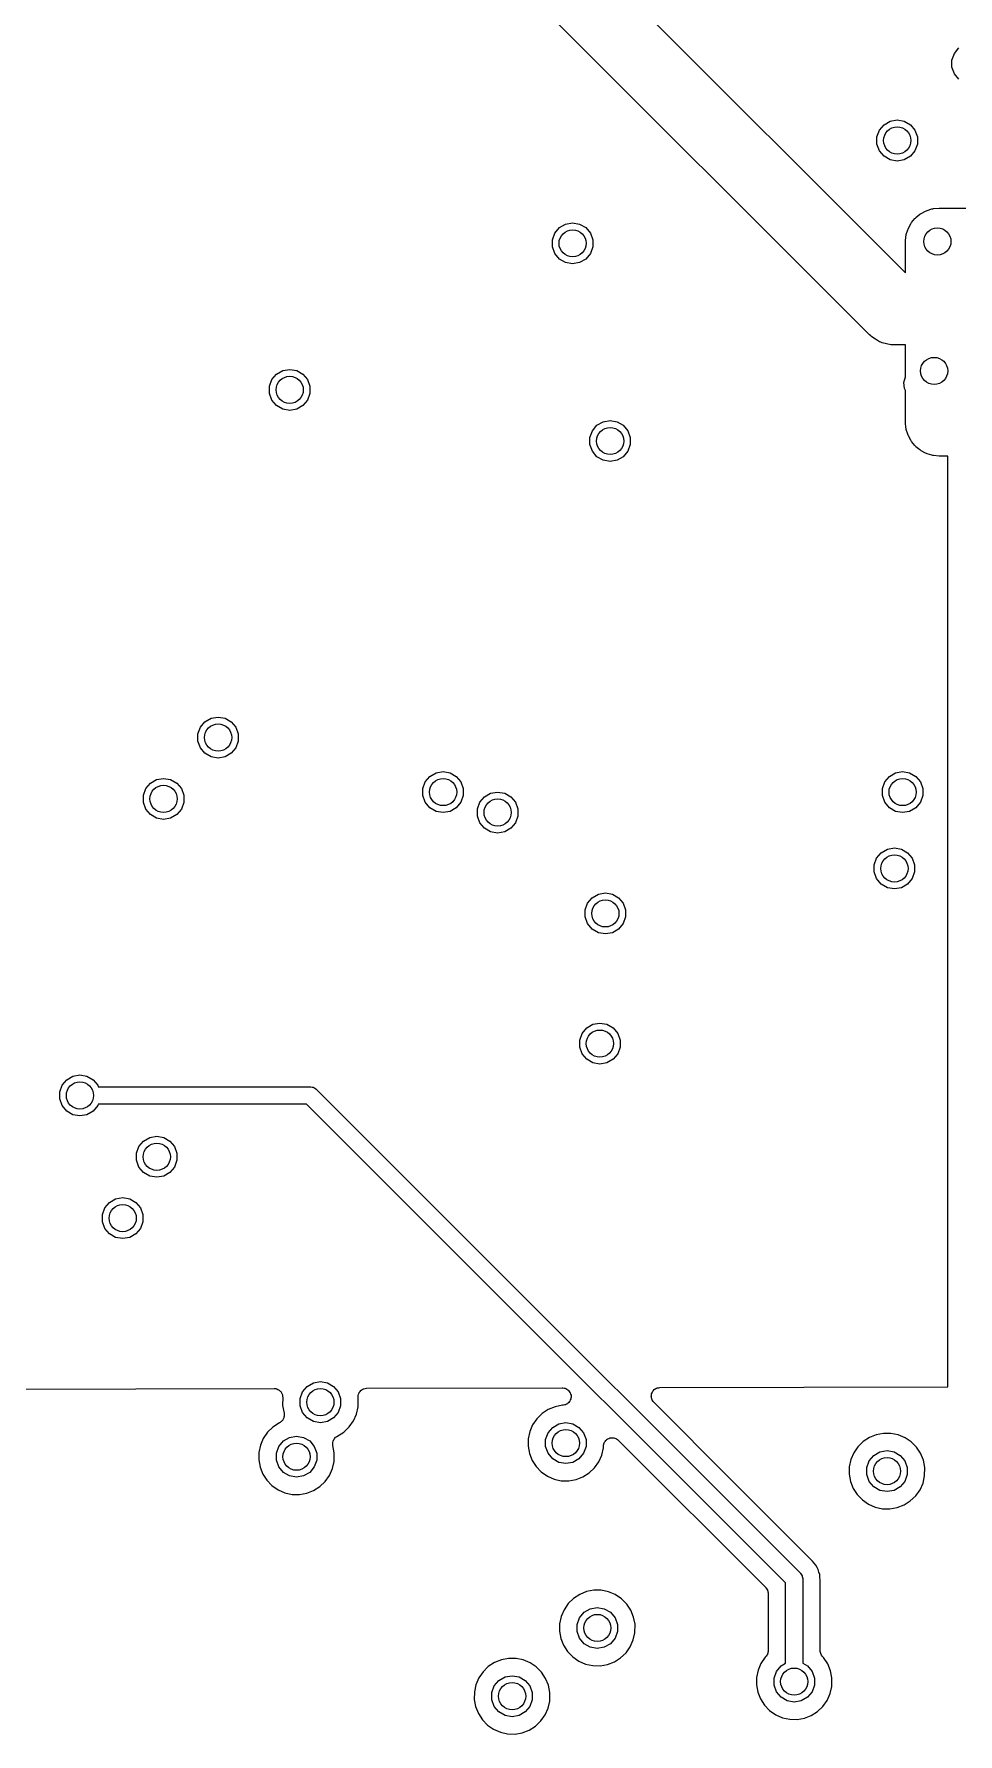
# Model space of a CAD drawing. Extents: x 10 to 287, y -200 to -10.
# Drawn here: x 128.2 to 141.75, y -101.42 to -76.48 of the extents above; entities that cross this region are included whole.
import ezdxf

# ---------------------------------------------------------------- set-up
doc = ezdxf.new("R2010")
doc.units = 0
doc.header["$MEASUREMENT"] = 0
doc.layers.add('BLACK', color=7, linetype='CONTINUOUS')

msp = doc.modelspace()

# ---------------------------------------------------------------- linework, layer by layer
at = {"layer": 'Black'}
for p, q in [((127.739, -66.7408), (140.98, -79.9817)), ((140.454, -80.8924), (127.17, -67.608)), ((141.664, -76.8615), (141.7, -76.7633)), ((141.7, -76.7633), (141.767, -76.6833)), ((141.664, -76.966), (141.664, -76.8615)), ((141.7, -77.0642), (141.664, -76.966)), ((141.767, -77.1442), (141.7, -77.0642)), ((140.667, -77.811), (140.758, -77.7588)), ((140.758, -77.7588), (140.861, -77.7406)), ((140.861, -77.7406), (140.964, -77.7588)), ((140.964, -77.7588), (141.054, -77.811)), ((140.564, -77.9893), (140.6, -77.8911)), ((140.564, -78.0937), (140.564, -77.9893)), ((140.6, -77.8911), (140.667, -77.811)), ((141.054, -77.811), (141.121, -77.8911)), ((141.121, -77.8911), (141.157, -77.9893)), ((141.157, -77.9893), (141.157, -78.0937)), ((140.6, -78.1919), (140.564, -78.0937)), ((140.667, -78.272), (140.6, -78.1919)), ((140.758, -78.3242), (140.667, -78.272)), ((141.054, -78.272), (140.964, -78.3242)), ((141.121, -78.1919), (141.054, -78.272)), ((141.157, -78.0937), (141.121, -78.1919)), ((140.861, -78.3424), (140.758, -78.3242)), ((140.964, -78.3242), (140.861, -78.3424)), ((141.301, -79.0666), (141.371, -79.0453)), ((141.371, -79.0453), (141.383, -79.0439)), ((141.383, -79.0439), (141.395, -79.0405)), ((141.395, -79.0405), (141.474, -79.0327)), ((141.474, -79.0327), (141.481, -79.0332)), ((141.481, -79.0332), (141.487, -79.0321)), ((141.487, -79.0321), (142.545, -79.0321)), ((135.907, -79.3195), (135.997, -79.2673)), ((135.997, -79.2673), (136.1, -79.2491)), ((136.1, -79.2491), (136.203, -79.2673)), ((136.203, -79.2673), (136.293, -79.3195)), ((141.024, -79.33), (141.059, -79.2655)), ((141.059, -79.2655), (141.066, -79.2557)), ((141.066, -79.2557), (141.072, -79.2448)), ((141.072, -79.2448), (141.119, -79.1883)), ((141.119, -79.1883), (141.128, -79.1802)), ((141.128, -79.1802), (141.136, -79.1707)), ((141.136, -79.1707), (141.193, -79.1244)), ((141.193, -79.1244), (141.204, -79.1182)), ((141.204, -79.1182), (141.214, -79.1105)), ((141.214, -79.1105), (141.278, -79.0761)), ((141.278, -79.0761), (141.29, -79.0722)), ((141.29, -79.0722), (141.301, -79.0666)), ((135.804, -79.4978), (135.839, -79.3996)), ((135.804, -79.6022), (135.804, -79.4978)), ((135.839, -79.3996), (135.907, -79.3195)), ((136.293, -79.3195), (136.361, -79.3996)), ((136.361, -79.3996), (136.396, -79.4978)), ((136.396, -79.4978), (136.396, -79.6022)), ((140.98, -79.5387), (140.981, -79.5325)), ((140.98, -79.9817), (140.98, -79.5387)), ((140.981, -79.5263), (140.989, -79.4473)), ((140.981, -79.5325), (140.981, -79.5263)), ((140.989, -79.4473), (140.992, -79.4353)), ((140.992, -79.4353), (140.993, -79.4229)), ((140.993, -79.4229), (141.015, -79.353)), ((141.015, -79.353), (141.02, -79.3418)), ((141.02, -79.3418), (141.024, -79.33)), ((135.839, -79.7004), (135.804, -79.6022)), ((135.907, -79.7805), (135.839, -79.7004)), ((135.997, -79.8327), (135.907, -79.7805)), ((136.293, -79.7805), (136.203, -79.8327)), ((136.361, -79.7004), (136.293, -79.7805)), ((136.396, -79.6022), (136.361, -79.7004)), ((136.1, -79.8509), (135.997, -79.8327)), ((136.203, -79.8327), (136.1, -79.8509)), ((140.472, -80.9053), (140.454, -80.8924)), ((140.487, -80.9224), (140.472, -80.9053)), ((140.544, -80.9556), (140.487, -80.9224)), ((140.599, -80.9936), (140.544, -80.9556)), ((140.62, -80.9994), (140.599, -80.9936)), ((140.639, -81.0106), (140.62, -80.9994)), ((140.705, -81.0221), (140.639, -81.0106)), ((140.769, -81.0393), (140.705, -81.0221)), ((140.791, -81.0374), (140.769, -81.0393)), ((140.813, -81.0412), (140.791, -81.0374)), ((140.98, -81.0412), (140.813, -81.0412)), ((140.98, -81.5089), (140.98, -81.0412)), ((131.689, -81.5496), (131.757, -81.4695)), ((131.757, -81.4695), (131.847, -81.4173)), ((131.847, -81.4173), (131.95, -81.3991)), ((131.95, -81.3991), (132.053, -81.4173)), ((132.053, -81.4173), (132.143, -81.4695)), ((132.143, -81.4695), (132.211, -81.5496)), ((140.958, -81.5906), (140.98, -81.5089)), ((131.654, -81.6478), (131.689, -81.5496)), ((131.654, -81.7522), (131.654, -81.6478)), ((131.689, -81.8504), (131.654, -81.7522)), ((132.211, -81.5496), (132.246, -81.6478)), ((132.246, -81.7522), (132.211, -81.8504)), ((132.246, -81.6478), (132.246, -81.7522)), ((140.966, -81.6785), (140.958, -81.5906)), ((140.98, -81.7089), (140.966, -81.6785)), ((140.98, -82.1653), (140.98, -81.7089)), ((131.757, -81.9305), (131.689, -81.8504)), ((131.847, -81.9827), (131.757, -81.9305)), ((131.95, -82.0009), (131.847, -81.9827)), ((132.053, -81.9827), (131.95, -82.0009)), ((132.143, -81.9305), (132.053, -81.9827)), ((132.211, -81.8504), (132.143, -81.9305)), ((136.389, -82.2996), (136.457, -82.2195)), ((136.457, -82.2195), (136.547, -82.1673)), ((136.547, -82.1673), (136.65, -82.1491)), ((136.65, -82.1491), (136.753, -82.1673)), ((136.753, -82.1673), (136.843, -82.2195)), ((136.843, -82.2195), (136.911, -82.2996)), ((140.981, -82.1715), (140.98, -82.1653)), ((140.981, -82.1778), (140.981, -82.1715)), ((140.989, -82.2567), (140.981, -82.1778)), ((140.992, -82.2687), (140.989, -82.2567)), ((140.993, -82.2811), (140.992, -82.2687)), ((141.015, -82.3511), (140.993, -82.2811)), ((136.354, -82.3978), (136.389, -82.2996)), ((136.354, -82.5022), (136.354, -82.3978)), ((136.389, -82.6004), (136.354, -82.5022)), ((136.911, -82.2996), (136.946, -82.3978)), ((136.946, -82.5022), (136.911, -82.6004)), ((136.946, -82.3978), (136.946, -82.5022)), ((141.02, -82.3622), (141.015, -82.3511)), ((141.024, -82.3741), (141.02, -82.3622)), ((141.059, -82.4385), (141.024, -82.3741)), ((141.066, -82.4483), (141.059, -82.4385)), ((141.072, -82.4592), (141.066, -82.4483)), ((141.119, -82.5157), (141.072, -82.4592)), ((141.128, -82.5238), (141.119, -82.5157)), ((141.136, -82.5333), (141.128, -82.5238)), ((141.193, -82.5797), (141.136, -82.5333)), ((136.457, -82.6805), (136.389, -82.6004)), ((136.547, -82.7327), (136.457, -82.6805)), ((136.65, -82.7509), (136.547, -82.7327)), ((136.753, -82.7327), (136.65, -82.7509)), ((136.843, -82.6805), (136.753, -82.7327)), ((136.911, -82.6004), (136.843, -82.6805)), ((141.204, -82.5858), (141.193, -82.5797)), ((141.214, -82.5935), (141.204, -82.5858)), ((141.278, -82.6279), (141.214, -82.5935)), ((141.29, -82.6318), (141.278, -82.6279)), ((141.301, -82.6375), (141.29, -82.6318)), ((141.371, -82.6587), (141.301, -82.6375)), ((141.383, -82.6602), (141.371, -82.6587)), ((141.395, -82.6635), (141.383, -82.6602)), ((141.474, -82.6713), (141.395, -82.6635)), ((141.481, -82.6708), (141.474, -82.6713)), ((141.487, -82.6719), (141.481, -82.6708)), ((141.605, -82.6719), (141.487, -82.6719)), ((141.605, -96.3242), (141.605, -82.6719)), ((130.707, -86.5695), (130.797, -86.5173)), ((130.797, -86.5173), (130.9, -86.4991)), ((130.9, -86.4991), (131.003, -86.5173)), ((131.003, -86.5173), (131.093, -86.5695)), ((130.604, -86.7478), (130.639, -86.6496)), ((130.604, -86.8522), (130.604, -86.7478)), ((130.639, -86.6496), (130.707, -86.5695)), ((131.093, -86.5695), (131.161, -86.6496)), ((131.161, -86.6496), (131.196, -86.7478)), ((131.196, -86.7478), (131.196, -86.8522)), ((130.639, -86.9504), (130.604, -86.8522)), ((130.707, -87.0305), (130.639, -86.9504)), ((130.797, -87.0827), (130.707, -87.0305)), ((131.093, -87.0305), (131.003, -87.0827)), ((131.161, -86.9504), (131.093, -87.0305)), ((131.196, -86.8522), (131.161, -86.9504)), ((130.9, -87.1009), (130.797, -87.0827)), ((131.003, -87.0827), (130.9, -87.1009)), ((129.839, -87.5496), (129.907, -87.4695)), ((129.907, -87.4695), (129.997, -87.4173)), ((129.997, -87.4173), (130.1, -87.3991)), ((130.1, -87.3991), (130.203, -87.4173)), ((130.203, -87.4173), (130.293, -87.4695)), ((130.293, -87.4695), (130.361, -87.5496)), ((133.904, -87.5478), (133.939, -87.4496)), ((133.939, -87.4496), (134.007, -87.3695)), ((134.007, -87.3695), (134.097, -87.3173)), ((134.097, -87.3173), (134.2, -87.2991)), ((134.2, -87.2991), (134.303, -87.3173)), ((134.303, -87.3173), (134.393, -87.3695)), ((134.393, -87.3695), (134.461, -87.4496)), ((134.461, -87.4496), (134.496, -87.5478)), ((140.644, -87.5478), (140.679, -87.4496)), ((140.679, -87.4496), (140.747, -87.3695)), ((140.747, -87.3695), (140.837, -87.3173)), ((140.837, -87.3173), (140.94, -87.2991)), ((140.94, -87.2991), (141.043, -87.3173)), ((141.043, -87.3173), (141.133, -87.3695)), ((141.133, -87.3695), (141.201, -87.4496)), ((141.201, -87.4496), (141.236, -87.5478)), ((129.804, -87.6478), (129.839, -87.5496)), ((129.804, -87.7522), (129.804, -87.6478)), ((129.839, -87.8504), (129.804, -87.7522)), ((130.361, -87.5496), (130.396, -87.6478)), ((130.396, -87.7522), (130.361, -87.8504)), ((130.396, -87.6478), (130.396, -87.7522)), ((133.904, -87.6522), (133.904, -87.5478)), ((133.939, -87.7504), (133.904, -87.6522)), ((134.007, -87.8305), (133.939, -87.7504)), ((134.461, -87.7504), (134.393, -87.8305)), ((134.496, -87.6522), (134.461, -87.7504)), ((134.496, -87.5478), (134.496, -87.6522)), ((134.704, -87.8478), (134.739, -87.7496)), ((134.739, -87.7496), (134.807, -87.6695)), ((134.807, -87.6695), (134.897, -87.6173)), ((134.897, -87.6173), (135, -87.5991)), ((135, -87.5991), (135.103, -87.6173)), ((135.103, -87.6173), (135.193, -87.6695)), ((135.193, -87.6695), (135.261, -87.7496)), ((135.261, -87.7496), (135.296, -87.8478)), ((140.644, -87.6522), (140.644, -87.5478)), ((140.679, -87.7504), (140.644, -87.6522)), ((140.747, -87.8305), (140.679, -87.7504)), ((141.201, -87.7504), (141.133, -87.8305)), ((141.236, -87.6522), (141.201, -87.7504)), ((141.236, -87.5478), (141.236, -87.6522)), ((129.907, -87.9305), (129.839, -87.8504)), ((129.997, -87.9827), (129.907, -87.9305)), ((130.1, -88.0009), (129.997, -87.9827)), ((130.203, -87.9827), (130.1, -88.0009)), ((130.293, -87.9305), (130.203, -87.9827)), ((130.361, -87.8504), (130.293, -87.9305)), ((134.097, -87.8827), (134.007, -87.8305)), ((134.2, -87.9009), (134.097, -87.8827)), ((134.303, -87.8827), (134.2, -87.9009)), ((134.393, -87.8305), (134.303, -87.8827)), ((134.704, -87.9522), (134.704, -87.8478)), ((134.739, -88.0504), (134.704, -87.9522)), ((135.296, -87.9522), (135.261, -88.0504)), ((135.296, -87.8478), (135.296, -87.9522)), ((140.837, -87.8827), (140.747, -87.8305)), ((140.94, -87.9009), (140.837, -87.8827)), ((141.043, -87.8827), (140.94, -87.9009)), ((141.133, -87.8305), (141.043, -87.8827)), ((134.807, -88.1305), (134.739, -88.0504)), ((134.897, -88.1827), (134.807, -88.1305)), ((135, -88.2009), (134.897, -88.1827)), ((135.103, -88.1827), (135, -88.2009)), ((135.193, -88.1305), (135.103, -88.1827)), ((135.261, -88.0504), (135.193, -88.1305)), ((140.559, -88.5696), (140.627, -88.4895)), ((140.627, -88.4895), (140.717, -88.4373)), ((140.717, -88.4373), (140.82, -88.4191)), ((140.82, -88.4191), (140.923, -88.4373)), ((140.923, -88.4373), (141.013, -88.4895)), ((141.013, -88.4895), (141.081, -88.5696)), ((140.524, -88.6678), (140.559, -88.5696)), ((140.524, -88.7722), (140.524, -88.6678)), ((140.559, -88.8704), (140.524, -88.7722)), ((141.081, -88.5696), (141.116, -88.6678)), ((141.116, -88.7722), (141.081, -88.8704)), ((141.116, -88.6678), (141.116, -88.7722)), ((140.627, -88.9505), (140.559, -88.8704)), ((140.717, -89.0027), (140.627, -88.9505)), ((140.82, -89.0209), (140.717, -89.0027)), ((140.923, -89.0027), (140.82, -89.0209)), ((141.013, -88.9505), (140.923, -89.0027)), ((141.081, -88.8704), (141.013, -88.9505)), ((136.284, -89.3278), (136.319, -89.2296)), ((136.319, -89.2296), (136.387, -89.1495)), ((136.387, -89.1495), (136.477, -89.0973)), ((136.477, -89.0973), (136.58, -89.0791)), ((136.58, -89.0791), (136.683, -89.0973)), ((136.683, -89.0973), (136.773, -89.1495)), ((136.773, -89.1495), (136.841, -89.2296)), ((136.841, -89.2296), (136.876, -89.3278)), ((136.284, -89.4322), (136.284, -89.3278)), ((136.319, -89.5304), (136.284, -89.4322)), ((136.876, -89.4322), (136.841, -89.5304)), ((136.876, -89.3278), (136.876, -89.4322)), ((136.387, -89.6105), (136.319, -89.5304)), ((136.477, -89.6627), (136.387, -89.6105)), ((136.58, -89.6809), (136.477, -89.6627)), ((136.683, -89.6627), (136.58, -89.6809)), ((136.773, -89.6105), (136.683, -89.6627)), ((136.841, -89.5304), (136.773, -89.6105)), ((136.307, -91.0595), (136.397, -91.0073)), ((136.397, -91.0073), (136.5, -90.9891)), ((136.5, -90.9891), (136.603, -91.0073)), ((136.603, -91.0073), (136.693, -91.0595)), ((136.204, -91.2378), (136.239, -91.1396)), ((136.204, -91.3422), (136.204, -91.2378)), ((136.239, -91.1396), (136.307, -91.0595)), ((136.693, -91.0595), (136.761, -91.1396)), ((136.761, -91.1396), (136.796, -91.2378)), ((136.796, -91.2378), (136.796, -91.3422)), ((136.239, -91.4404), (136.204, -91.3422)), ((136.307, -91.5205), (136.239, -91.4404)), ((136.397, -91.5727), (136.307, -91.5205)), ((136.693, -91.5205), (136.603, -91.5727)), ((136.761, -91.4404), (136.693, -91.5205)), ((136.796, -91.3422), (136.761, -91.4404)), ((128.68, -91.8195), (128.77, -91.7673)), ((128.77, -91.7673), (128.873, -91.7491)), ((128.873, -91.7491), (128.976, -91.7673)), ((128.976, -91.7673), (129.067, -91.8195)), ((136.5, -91.5909), (136.397, -91.5727)), ((136.603, -91.5727), (136.5, -91.5909)), ((128.577, -91.9978), (128.613, -91.8996)), ((128.577, -92.1022), (128.577, -91.9978)), ((128.613, -91.8996), (128.68, -91.8195)), ((129.067, -91.8195), (129.134, -91.8996)), ((129.134, -91.8996), (129.142, -91.923)), ((129.142, -91.923), (132.25, -91.923)), ((132.25, -91.923), (132.256, -91.924)), ((132.256, -91.924), (132.261, -91.9235)), ((132.261, -91.9235), (132.277, -91.9278)), ((132.277, -91.9278), (132.293, -91.9307)), ((132.293, -91.9307), (132.298, -91.9335)), ((132.298, -91.9335), (132.304, -91.9349)), ((132.304, -91.9349), (132.317, -91.9444)), ((132.317, -91.9444), (132.332, -91.9527)), ((132.332, -91.9527), (132.335, -91.957)), ((132.335, -91.957), (132.34, -91.9602)), ((132.34, -91.9602), (134.04, -93.6602)), ((128.613, -92.2004), (128.577, -92.1022)), ((128.68, -92.2805), (128.613, -92.2004)), ((129.134, -92.2004), (129.067, -92.2805)), ((129.142, -92.177), (129.134, -92.2004)), ((132.197, -92.177), (129.142, -92.177)), ((133.86, -93.8398), (132.197, -92.177)), ((128.77, -92.3327), (128.68, -92.2805)), ((128.873, -92.3509), (128.77, -92.3327)), ((128.976, -92.3327), (128.873, -92.3509)), ((129.067, -92.2805), (128.976, -92.3327)), ((129.739, -92.7996), (129.807, -92.7195)), ((129.807, -92.7195), (129.897, -92.6673)), ((129.897, -92.6673), (130, -92.6491)), ((130, -92.6491), (130.103, -92.6673)), ((130.103, -92.6673), (130.193, -92.7195)), ((130.193, -92.7195), (130.261, -92.7996)), ((129.704, -92.8978), (129.739, -92.7996)), ((129.704, -93.0022), (129.704, -92.8978)), ((129.739, -93.1004), (129.704, -93.0022)), ((130.261, -92.7996), (130.296, -92.8978)), ((130.296, -93.0022), (130.261, -93.1004)), ((130.296, -92.8978), (130.296, -93.0022)), ((129.807, -93.1805), (129.739, -93.1004)), ((129.897, -93.2327), (129.807, -93.1805)), ((130, -93.2509), (129.897, -93.2327)), ((130.103, -93.2327), (130, -93.2509)), ((130.193, -93.1805), (130.103, -93.2327)), ((130.261, -93.1004), (130.193, -93.1805)), ((129.204, -93.7978), (129.239, -93.6996)), ((129.239, -93.6996), (129.307, -93.6195)), ((129.307, -93.6195), (129.397, -93.5673)), ((129.397, -93.5673), (129.5, -93.5491)), ((129.5, -93.5491), (129.603, -93.5673)), ((129.603, -93.5673), (129.693, -93.6195)), ((129.693, -93.6195), (129.761, -93.6996)), ((129.761, -93.6996), (129.796, -93.7978)), ((134.04, -93.6602), (139.44, -99.0602)), ((129.204, -93.9022), (129.204, -93.7978)), ((129.239, -94.0004), (129.204, -93.9022)), ((129.307, -94.0805), (129.239, -94.0004)), ((129.761, -94.0004), (129.693, -94.0805)), ((129.796, -93.9022), (129.761, -94.0004)), ((129.796, -93.7978), (129.796, -93.9022)), ((139.223, -99.2026), (133.86, -93.8398)), ((129.397, -94.1327), (129.307, -94.0805)), ((129.5, -94.1509), (129.397, -94.1327)), ((129.603, -94.1327), (129.5, -94.1509)), ((129.693, -94.0805), (129.603, -94.1327)), ((132.297, -96.2673), (132.4, -96.2491)), ((132.4, -96.2491), (132.503, -96.2673)), ((126.779, -96.3611), (131.72, -96.3488)), ((131.72, -96.3488), (131.732, -96.3509)), ((131.732, -96.3509), (131.744, -96.3511)), ((131.744, -96.3511), (131.753, -96.3546)), ((131.753, -96.3546), (131.763, -96.3564)), ((131.763, -96.3564), (131.774, -96.3624)), ((131.774, -96.3624), (131.785, -96.3667)), ((131.785, -96.3667), (131.793, -96.3733)), ((131.793, -96.3733), (131.802, -96.3783)), ((131.802, -96.3783), (131.809, -96.3876)), ((131.809, -96.3876), (131.819, -96.3955)), ((131.819, -96.3955), (131.824, -96.4043)), ((131.824, -96.4043), (131.83, -96.412)), ((131.83, -96.412), (131.834, -96.4234)), ((131.834, -96.4234), (131.84, -96.434)), ((131.84, -96.434), (131.842, -96.444)), ((131.842, -96.444), (131.845, -96.4534)), ((131.845, -96.4534), (131.845, -96.4656)), ((131.845, -96.4656), (131.847, -96.4776)), ((131.847, -96.4776), (131.846, -96.5966)), ((132.104, -96.4978), (132.139, -96.3996)), ((132.104, -96.6022), (132.104, -96.4978)), ((132.139, -96.3996), (132.207, -96.3195)), ((132.207, -96.3195), (132.297, -96.2673)), ((132.503, -96.2673), (132.593, -96.3195)), ((132.593, -96.3195), (132.661, -96.3996)), ((132.661, -96.3996), (132.696, -96.4978)), ((132.696, -96.4978), (132.696, -96.6022)), ((132.952, -96.6206), (132.954, -96.494)), ((132.953, -96.4507), (132.961, -96.431)), ((132.953, -96.4519), (132.953, -96.4507)), ((132.953, -96.453), (132.953, -96.4519)), ((132.954, -96.4739), (132.953, -96.453)), ((132.954, -96.494), (132.954, -96.4739)), ((132.961, -96.431), (132.967, -96.4112)), ((132.967, -96.4112), (132.968, -96.4103)), ((132.968, -96.4092), (132.982, -96.3931)), ((132.968, -96.4103), (132.968, -96.4092)), ((132.982, -96.3931), (132.995, -96.3769)), ((132.995, -96.3769), (132.996, -96.3762)), ((132.996, -96.3762), (132.997, -96.3753)), ((132.997, -96.3753), (133.015, -96.3648)), ((133.015, -96.3648), (133.033, -96.354)), ((133.033, -96.354), (133.034, -96.3538)), ((133.034, -96.3538), (133.035, -96.3532)), ((133.035, -96.3532), (133.055, -96.3495)), ((133.055, -96.3495), (133.076, -96.3454)), ((133.076, -96.3454), (133.077, -96.3456)), ((133.077, -96.3456), (133.078, -96.3454)), ((133.078, -96.3454), (135.947, -96.3383)), ((135.947, -96.3383), (135.952, -96.3393)), ((135.952, -96.3393), (135.958, -96.3388)), ((135.958, -96.3388), (135.974, -96.343)), ((135.974, -96.343), (135.99, -96.3458)), ((135.99, -96.3458), (135.995, -96.3487)), ((135.995, -96.3487), (136.001, -96.3502)), ((136.001, -96.3502), (136.014, -96.3596)), ((136.014, -96.3596), (136.028, -96.3678)), ((136.028, -96.3678), (136.031, -96.3712)), ((136.031, -96.3712), (136.033, -96.3722)), ((136.033, -96.3722), (136.034, -96.3736)), ((136.034, -96.3736), (136.037, -96.3755)), ((136.037, -96.3755), (136.04, -96.3791)), ((136.04, -96.3791), (136.05, -96.393)), ((136.05, -96.393), (136.061, -96.4062)), ((136.061, -96.4062), (136.063, -96.411)), ((136.063, -96.411), (136.066, -96.4152)), ((136.066, -96.4152), (136.07, -96.4317)), ((136.073, -96.5018), (136.066, -96.5172)), ((136.07, -96.4317), (136.076, -96.4477)), ((136.074, -96.4966), (136.073, -96.5018)), ((136.075, -96.4918), (136.074, -96.4966)), ((136.076, -96.4748), (136.075, -96.4918)), ((136.076, -96.4477), (136.076, -96.4529)), ((136.076, -96.4529), (136.077, -96.4578)), ((136.077, -96.4578), (136.076, -96.4748)), ((137.254, -96.4728), (137.255, -96.4564)), ((137.255, -96.4783), (137.254, -96.4728)), ((137.255, -96.44), (137.257, -96.4346)), ((137.255, -96.4564), (137.255, -96.44)), ((137.255, -96.4841), (137.255, -96.4783)), ((137.261, -96.4995), (137.255, -96.4841)), ((137.257, -96.4288), (137.264, -96.4139)), ((137.257, -96.4346), (137.257, -96.4288)), ((137.265, -96.5154), (137.261, -96.4995)), ((137.264, -96.4139), (137.27, -96.3985)), ((137.27, -96.3985), (137.274, -96.3941)), ((137.274, -96.3941), (137.276, -96.3889)), ((137.276, -96.3889), (137.288, -96.3772)), ((137.288, -96.3772), (137.298, -96.3646)), ((137.298, -96.3646), (137.303, -96.3617)), ((137.303, -96.3617), (137.307, -96.3577)), ((137.307, -96.3577), (137.322, -96.3507)), ((137.322, -96.3507), (137.336, -96.3425)), ((137.336, -96.3425), (137.342, -96.3415)), ((137.342, -96.3415), (137.347, -96.339)), ((137.347, -96.339), (137.364, -96.3376)), ((137.364, -96.3376), (137.38, -96.3347)), ((137.38, -96.3347), (141.605, -96.3242)), ((131.846, -96.5966), (131.867, -96.7124)), ((131.869, -96.7575), (131.865, -96.7685)), ((131.867, -96.7124), (131.867, -96.7134)), ((131.867, -96.7134), (131.867, -96.7149)), ((131.867, -96.7149), (131.867, -96.7156)), ((131.867, -96.7156), (131.867, -96.7193)), ((131.867, -96.7193), (131.868, -96.725)), ((131.868, -96.725), (131.87, -96.7363)), ((131.87, -96.7363), (131.868, -96.7468)), ((131.868, -96.7468), (131.869, -96.7575)), ((132.139, -96.7004), (132.104, -96.6022)), ((132.207, -96.7805), (132.139, -96.7004)), ((132.661, -96.7004), (132.593, -96.7805)), ((132.696, -96.6022), (132.661, -96.7004)), ((132.884, -96.8248), (132.928, -96.7256)), ((132.928, -96.7256), (132.952, -96.6206)), ((135.651, -96.7164), (135.574, -96.7923)), ((135.742, -96.6569), (135.651, -96.7164)), ((135.843, -96.6162), (135.742, -96.6569)), ((135.95, -96.5959), (135.843, -96.6162)), ((135.966, -96.593), (135.95, -96.5959)), ((135.95, -96.5959), (135.95, -96.5959)), ((135.983, -96.5916), (135.966, -96.593)), ((135.988, -96.5894), (135.983, -96.5916)), ((135.993, -96.5885), (135.988, -96.5894)), ((136.008, -96.5801), (135.993, -96.5885)), ((136.023, -96.5729), (136.008, -96.5801)), ((136.027, -96.5693), (136.023, -96.5729)), ((136.031, -96.5667), (136.027, -96.5693)), ((136.042, -96.5538), (136.031, -96.5667)), ((136.054, -96.5417), (136.042, -96.5538)), ((136.057, -96.5371), (136.054, -96.5417)), ((136.06, -96.5332), (136.057, -96.5371)), ((136.066, -96.5172), (136.06, -96.5332)), ((137.268, -96.5201), (137.265, -96.5154)), ((137.27, -96.5255), (137.268, -96.5201)), ((137.281, -96.538), (137.27, -96.5255)), ((137.29, -96.5515), (137.281, -96.538)), ((138.447, -97.7084), (137.29, -96.5515)), ((131.624, -96.9923), (131.562, -97.082)), ((131.701, -96.9164), (131.624, -96.9923)), ((131.8, -96.8517), (131.701, -96.9164)), ((131.81, -96.848), (131.8, -96.8517)), ((131.818, -96.8403), (131.81, -96.848)), ((131.828, -96.8342), (131.818, -96.8403)), ((131.835, -96.8258), (131.828, -96.8342)), ((131.843, -96.8187), (131.835, -96.8258)), ((131.848, -96.8086), (131.843, -96.8187)), ((131.855, -96.7994), (131.848, -96.8086)), ((131.858, -96.7893), (131.855, -96.7994)), ((131.863, -96.7799), (131.858, -96.7893)), ((131.865, -96.7685), (131.863, -96.7799)), ((132.297, -96.8327), (132.207, -96.7805)), ((132.4, -96.8509), (132.297, -96.8327)), ((132.503, -96.8327), (132.4, -96.8509)), ((132.593, -96.7805), (132.503, -96.8327)), ((132.64, -97.0533), (132.743, -96.9885)), ((132.743, -96.9885), (132.821, -96.9136)), ((132.821, -96.9136), (132.884, -96.8248)), ((135.47, -96.9818), (135.447, -97.088)), ((135.512, -96.882), (135.47, -96.9818)), ((135.574, -96.7923), (135.512, -96.882)), ((135.704, -97.0978), (135.739, -96.9996)), ((135.739, -96.9996), (135.807, -96.9195)), ((135.807, -96.9195), (135.897, -96.8673)), ((135.897, -96.8673), (136, -96.8491)), ((136, -96.8491), (136.103, -96.8673)), ((136.103, -96.8673), (136.193, -96.9195)), ((136.193, -96.9195), (136.261, -96.9996)), ((136.261, -96.9996), (136.296, -97.0978)), ((140.66, -97.0073), (140.554, -97.0276)), ((140.769, -97.008), (140.66, -97.0073)), ((140.875, -97.0299), (140.769, -97.008)), ((131.52, -97.1818), (131.497, -97.288)), ((131.562, -97.082), (131.52, -97.1818)), ((131.754, -97.2978), (131.789, -97.1996)), ((131.789, -97.1996), (131.857, -97.1195)), ((131.857, -97.1195), (131.947, -97.0673)), ((131.947, -97.0673), (132.05, -97.0491)), ((132.05, -97.0491), (132.153, -97.0673)), ((132.153, -97.0673), (132.243, -97.1195)), ((132.243, -97.1195), (132.311, -97.1996)), ((132.311, -97.1996), (132.346, -97.2978)), ((132.581, -97.1418), (132.587, -97.1242)), ((132.582, -97.1654), (132.581, -97.1418)), ((132.582, -97.1659), (132.582, -97.1654)), ((132.582, -97.1662), (132.582, -97.1659)), ((132.582, -97.1859), (132.582, -97.1662)), ((132.604, -97.2948), (132.582, -97.1859)), ((132.587, -97.1221), (132.589, -97.1198)), ((132.587, -97.1242), (132.587, -97.1221)), ((132.589, -97.1198), (132.595, -97.1001)), ((132.595, -97.1001), (132.606, -97.0873)), ((132.606, -97.0873), (132.608, -97.0831)), ((132.608, -97.0831), (132.612, -97.079)), ((132.612, -97.079), (132.623, -97.0657)), ((132.623, -97.0657), (132.634, -97.0587)), ((132.634, -97.0587), (132.64, -97.0533)), ((135.447, -97.088), (135.446, -97.1966)), ((135.446, -97.1966), (135.465, -97.3034)), ((135.704, -97.2022), (135.704, -97.0978)), ((135.739, -97.3004), (135.704, -97.2022)), ((136.296, -97.2022), (136.261, -97.3004)), ((136.296, -97.0978), (136.296, -97.2022)), ((136.528, -97.3256), (136.552, -97.2206)), ((136.552, -97.1958), (136.555, -97.1804)), ((136.552, -97.2206), (136.552, -97.1958)), ((136.555, -97.1804), (136.556, -97.1647)), ((136.556, -97.1647), (136.559, -97.1588)), ((136.559, -97.1588), (136.56, -97.1525)), ((136.56, -97.1525), (136.568, -97.139)), ((136.568, -97.139), (136.575, -97.1247)), ((136.575, -97.1247), (136.58, -97.1201)), ((136.58, -97.1201), (136.583, -97.1146)), ((136.583, -97.1146), (136.595, -97.1047)), ((136.595, -97.1047), (136.606, -97.0935)), ((136.606, -97.0935), (136.612, -97.0908)), ((136.612, -97.0908), (136.617, -97.0867)), ((136.617, -97.0867), (136.632, -97.0815)), ((136.632, -97.0815), (136.646, -97.0749)), ((136.646, -97.0749), (136.653, -97.0743)), ((136.653, -97.0743), (136.659, -97.0722)), ((136.659, -97.0722), (136.675, -97.0724)), ((136.675, -97.0724), (136.69, -97.0711)), ((136.69, -97.0711), (136.696, -97.0727)), ((136.696, -97.0727), (136.703, -97.0728)), ((136.703, -97.0728), (136.718, -97.0784)), ((136.718, -97.0784), (136.733, -97.0825)), ((136.733, -97.0825), (136.738, -97.0862)), ((136.738, -97.0862), (136.744, -97.0885)), ((136.744, -97.0885), (136.756, -97.0988)), ((136.756, -97.0988), (136.769, -97.1078)), ((136.769, -97.1078), (138.932, -99.2706)), ((140.285, -97.2037), (140.223, -97.2934)), ((140.362, -97.1278), (140.285, -97.2037)), ((140.453, -97.0683), (140.362, -97.1278)), ((140.554, -97.0276), (140.453, -97.0683)), ((140.608, -97.2787), (140.711, -97.2605)), ((140.711, -97.2605), (140.814, -97.2787)), ((140.976, -97.072), (140.875, -97.0299)), ((141.066, -97.1327), (140.976, -97.072)), ((141.142, -97.2097), (141.066, -97.1327)), ((141.202, -97.3002), (141.142, -97.2097)), ((131.497, -97.288), (131.496, -97.3966)), ((131.496, -97.3966), (131.515, -97.5034)), ((131.515, -97.5034), (131.555, -97.6043)), ((131.754, -97.4022), (131.754, -97.2978)), ((131.789, -97.5004), (131.754, -97.4022)), ((131.857, -97.5805), (131.789, -97.5004)), ((132.311, -97.5004), (132.243, -97.5805)), ((132.346, -97.4022), (132.311, -97.5004)), ((132.346, -97.2978), (132.346, -97.4022)), ((132.578, -97.5256), (132.602, -97.4206)), ((132.602, -97.4206), (132.604, -97.2948)), ((135.465, -97.3034), (135.505, -97.4043)), ((135.505, -97.4043), (135.564, -97.4956)), ((135.564, -97.4956), (135.639, -97.5737)), ((135.807, -97.3805), (135.739, -97.3004)), ((135.897, -97.4327), (135.807, -97.3805)), ((136, -97.4509), (135.897, -97.4327)), ((136.103, -97.4327), (136, -97.4509)), ((136.193, -97.3805), (136.103, -97.4327)), ((136.261, -97.3004), (136.193, -97.3805)), ((136.421, -97.5136), (136.484, -97.4248)), ((136.484, -97.4248), (136.528, -97.3256)), ((140.158, -97.4994), (140.156, -97.608)), ((140.181, -97.3932), (140.158, -97.4994)), ((140.223, -97.2934), (140.181, -97.3932)), ((140.415, -97.5092), (140.45, -97.411)), ((140.415, -97.6136), (140.415, -97.5092)), ((140.45, -97.411), (140.518, -97.3309)), ((140.518, -97.3309), (140.608, -97.2787)), ((140.814, -97.2787), (140.904, -97.3309)), ((140.904, -97.3309), (140.971, -97.411)), ((140.971, -97.411), (141.007, -97.5092)), ((141.007, -97.5092), (141.007, -97.6136)), ((141.244, -97.4006), (141.202, -97.3002)), ((141.264, -97.5062), (141.244, -97.4006)), ((141.263, -97.632), (141.264, -97.5062)), ((131.555, -97.6043), (131.614, -97.6956)), ((131.614, -97.6956), (131.689, -97.7737)), ((131.947, -97.6327), (131.857, -97.5805)), ((132.05, -97.6509), (131.947, -97.6327)), ((132.153, -97.6327), (132.05, -97.6509)), ((132.243, -97.5805), (132.153, -97.6327)), ((132.393, -97.7885), (132.471, -97.7136)), ((132.471, -97.7136), (132.534, -97.6248)), ((132.534, -97.6248), (132.578, -97.5256)), ((135.639, -97.5737), (135.729, -97.6357)), ((135.729, -97.6357), (135.828, -97.6792)), ((135.828, -97.6792), (135.934, -97.7025)), ((135.934, -97.7025), (136.043, -97.7048)), ((136.043, -97.7048), (136.15, -97.6859)), ((136.15, -97.6859), (136.251, -97.6466)), ((136.251, -97.6466), (136.343, -97.5885)), ((136.343, -97.5885), (136.421, -97.5136)), ((139.619, -98.8803), (138.447, -97.7084)), ((138.447, -97.7084), (138.447, -97.7084)), ((140.156, -97.608), (140.176, -97.7148)), ((140.176, -97.7148), (140.216, -97.8157)), ((140.45, -97.7118), (140.415, -97.6136)), ((140.518, -97.7919), (140.45, -97.7118)), ((140.971, -97.7118), (140.904, -97.7919)), ((141.007, -97.6136), (140.971, -97.7118)), ((141.195, -97.8362), (141.239, -97.737)), ((141.239, -97.737), (141.263, -97.632)), ((131.689, -97.7737), (131.779, -97.8357)), ((131.779, -97.8357), (131.878, -97.8792)), ((131.878, -97.8792), (131.984, -97.9025)), ((131.984, -97.9025), (132.093, -97.9048)), ((132.093, -97.9048), (132.2, -97.8859)), ((132.2, -97.8859), (132.301, -97.8466)), ((132.301, -97.8466), (132.393, -97.7885)), ((140.216, -97.8157), (140.275, -97.907)), ((140.275, -97.907), (140.35, -97.9851)), ((140.35, -97.9851), (140.439, -98.0471)), ((140.608, -97.8441), (140.518, -97.7919)), ((140.711, -97.8623), (140.608, -97.8441)), ((140.814, -97.8441), (140.711, -97.8623)), ((140.904, -97.7919), (140.814, -97.8441)), ((140.962, -98.058), (141.053, -97.9999)), ((141.053, -97.9999), (141.132, -97.925)), ((141.132, -97.925), (141.195, -97.8362)), ((140.439, -98.0471), (140.539, -98.0906)), ((140.539, -98.0906), (140.645, -98.1139)), ((140.645, -98.1139), (140.754, -98.1162)), ((140.754, -98.1162), (140.861, -98.0973)), ((140.861, -98.0973), (140.962, -98.058)), ((139.644, -98.9117), (139.619, -98.8803)), ((139.645, -98.9122), (139.644, -98.9117)), ((139.645, -98.9128), (139.645, -98.9122)), ((139.668, -98.941), (139.645, -98.9128)), ((139.685, -98.9734), (139.668, -98.941)), ((139.685, -98.9739), (139.685, -98.9734)), ((139.685, -98.9746), (139.685, -98.9739)), ((139.703, -99.0068), (139.685, -98.9746)), ((139.223, -100.381), (139.223, -99.2026)), ((139.44, -99.0602), (139.443, -99.0648)), ((139.443, -99.0648), (139.447, -99.0684)), ((139.447, -99.0684), (139.456, -99.0827)), ((139.456, -99.0827), (139.465, -99.0963)), ((139.465, -99.0963), (139.467, -99.1017)), ((139.467, -99.1017), (139.469, -99.1066)), ((139.469, -99.1066), (139.472, -99.1229)), ((139.472, -99.1229), (139.477, -99.1389)), ((139.477, -99.1389), (139.476, -99.1445)), ((139.476, -99.1445), (139.477, -99.15)), ((139.477, -99.15), (139.477, -100.381)), ((139.713, -99.0418), (139.703, -99.0068)), ((139.713, -99.0425), (139.713, -99.0418)), ((139.713, -99.0431), (139.713, -99.0425)), ((139.724, -99.078), (139.713, -99.0431)), ((139.727, -99.1144), (139.724, -99.078)), ((139.727, -99.115), (139.727, -99.1144)), ((139.727, -99.1157), (139.727, -99.115)), ((139.731, -99.1562), (139.727, -99.1157)), ((139.731, -100.195), (139.731, -99.1562)), ((136.035, -99.505), (135.974, -99.5946)), ((136.113, -99.429), (136.035, -99.505)), ((136.204, -99.3695), (136.113, -99.429)), ((136.304, -99.3289), (136.204, -99.3695)), ((136.411, -99.3085), (136.304, -99.3289)), ((136.52, -99.3093), (136.411, -99.3085)), ((136.626, -99.3311), (136.52, -99.3093)), ((136.726, -99.3732), (136.626, -99.3311)), ((136.816, -99.4339), (136.726, -99.3732)), ((136.893, -99.511), (136.816, -99.4339)), ((138.932, -99.2706), (138.935, -99.2752)), ((138.935, -99.2752), (138.939, -99.2788)), ((138.939, -99.2788), (138.948, -99.2932)), ((138.948, -99.2932), (138.957, -99.3067)), ((138.957, -99.3067), (138.959, -99.3121)), ((138.959, -99.3121), (138.961, -99.317)), ((138.961, -99.317), (138.964, -99.3333)), ((138.964, -99.3333), (138.969, -99.3494)), ((138.969, -99.3494), (138.968, -99.3549)), ((138.968, -99.3549), (138.969, -99.3604)), ((138.969, -99.3604), (138.969, -100.195)), ((135.931, -99.6944), (135.909, -99.8006)), ((135.974, -99.5946), (135.931, -99.6944)), ((136.165, -99.8104), (136.201, -99.7122)), ((136.201, -99.7122), (136.268, -99.6322)), ((136.268, -99.6322), (136.359, -99.5799)), ((136.359, -99.5799), (136.462, -99.5618)), ((136.462, -99.5618), (136.564, -99.5799)), ((136.564, -99.5799), (136.655, -99.6322)), ((136.655, -99.6322), (136.722, -99.7122)), ((136.722, -99.7122), (136.758, -99.8104)), ((136.953, -99.6014), (136.893, -99.511)), ((136.994, -99.7018), (136.953, -99.6014)), ((137.015, -99.8075), (136.994, -99.7018)), ((135.909, -99.8006), (135.907, -99.9092)), ((135.907, -99.9092), (135.927, -100.016)), ((136.165, -99.9149), (136.165, -99.8104)), ((136.201, -100.013), (136.165, -99.9149)), ((136.758, -99.9149), (136.722, -100.013)), ((136.758, -99.8104), (136.758, -99.9149)), ((136.989, -100.038), (137.013, -99.9333)), ((137.013, -99.9333), (137.015, -99.8075)), ((135.927, -100.016), (135.967, -100.117)), ((135.967, -100.117), (136.025, -100.208)), ((136.025, -100.208), (136.101, -100.286)), ((136.268, -100.093), (136.201, -100.013)), ((136.359, -100.145), (136.268, -100.093)), ((136.462, -100.164), (136.359, -100.145)), ((136.564, -100.145), (136.462, -100.164)), ((136.655, -100.093), (136.564, -100.145)), ((136.722, -100.013), (136.655, -100.093)), ((136.804, -100.301), (136.883, -100.226)), ((136.883, -100.226), (136.945, -100.137)), ((136.945, -100.137), (136.989, -100.038)), ((138.957, -100.25), (138.947, -100.262)), ((138.958, -100.244), (138.957, -100.25)), ((138.961, -100.238), (138.958, -100.244)), ((138.964, -100.222), (138.961, -100.238)), ((138.968, -100.207), (138.964, -100.222)), ((138.969, -100.195), (138.968, -100.201)), ((138.968, -100.201), (138.968, -100.207)), ((139.732, -100.201), (139.731, -100.195)), ((139.731, -100.206), (139.732, -100.201)), ((139.736, -100.222), (139.731, -100.206)), ((139.739, -100.239), (139.736, -100.222)), ((139.741, -100.244), (139.739, -100.239)), ((139.743, -100.249), (139.741, -100.244)), ((139.752, -100.263), (139.743, -100.249)), ((134.863, -100.43), (134.786, -100.506)), ((134.954, -100.37), (134.863, -100.43)), ((135.055, -100.33), (134.954, -100.37)), ((135.161, -100.309), (135.055, -100.33)), ((135.27, -100.31), (135.161, -100.309)), ((135.376, -100.332), (135.27, -100.31)), ((135.476, -100.374), (135.376, -100.332)), ((135.566, -100.435), (135.476, -100.374)), ((135.643, -100.512), (135.566, -100.435)), ((136.101, -100.286), (136.19, -100.348)), ((136.19, -100.348), (136.29, -100.392)), ((136.29, -100.392), (136.396, -100.415)), ((136.396, -100.415), (136.504, -100.417)), ((136.504, -100.417), (136.611, -100.399)), ((136.611, -100.399), (136.712, -100.359)), ((136.712, -100.359), (136.804, -100.301)), ((138.82, -100.482), (138.797, -100.588)), ((138.862, -100.382), (138.82, -100.482)), ((138.924, -100.292), (138.862, -100.382)), ((138.931, -100.285), (138.924, -100.292)), ((138.934, -100.28), (138.931, -100.285)), ((138.939, -100.276), (138.934, -100.28)), ((138.947, -100.262), (138.939, -100.276)), ((139.054, -100.598), (139.089, -100.5)), ((139.089, -100.5), (139.157, -100.42)), ((139.157, -100.42), (139.223, -100.381)), ((139.477, -100.381), (139.543, -100.42)), ((139.543, -100.42), (139.611, -100.5)), ((139.611, -100.5), (139.646, -100.598)), ((139.761, -100.277), (139.752, -100.263)), ((139.765, -100.281), (139.761, -100.277)), ((139.768, -100.285), (139.765, -100.281)), ((139.781, -100.298), (139.768, -100.285)), ((139.841, -100.389), (139.781, -100.298)), ((139.883, -100.489), (139.841, -100.389)), ((139.904, -100.595), (139.883, -100.489)), ((134.681, -100.695), (134.659, -100.801)), ((134.724, -100.595), (134.681, -100.695)), ((134.786, -100.506), (134.724, -100.595)), ((134.916, -100.811), (134.951, -100.713)), ((134.951, -100.713), (135.018, -100.633)), ((135.018, -100.633), (135.109, -100.581)), ((135.109, -100.581), (135.212, -100.563)), ((135.212, -100.563), (135.315, -100.581)), ((135.315, -100.581), (135.405, -100.633)), ((135.405, -100.633), (135.472, -100.713)), ((135.472, -100.713), (135.508, -100.811)), ((135.703, -100.602), (135.643, -100.512)), ((135.744, -100.703), (135.703, -100.602)), ((135.765, -100.808), (135.744, -100.703)), ((138.797, -100.588), (138.796, -100.697)), ((138.796, -100.697), (138.815, -100.803)), ((139.054, -100.702), (139.054, -100.598)), ((139.089, -100.8), (139.054, -100.702)), ((139.646, -100.702), (139.611, -100.8)), ((139.646, -100.598), (139.646, -100.702)), ((139.878, -100.826), (139.902, -100.721)), ((139.902, -100.721), (139.904, -100.595)), ((134.659, -100.801), (134.657, -100.91)), ((134.657, -100.91), (134.677, -101.017)), ((134.916, -100.916), (134.916, -100.811)), ((134.951, -101.014), (134.916, -100.916)), ((135.508, -100.916), (135.472, -101.014)), ((135.508, -100.811), (135.508, -100.916)), ((135.74, -101.039), (135.764, -100.934)), ((135.764, -100.934), (135.765, -100.808)), ((138.815, -100.803), (138.855, -100.904)), ((138.855, -100.904), (138.914, -100.996)), ((138.914, -100.996), (138.989, -101.074)), ((139.157, -100.88), (139.089, -100.8)), ((139.247, -100.933), (139.157, -100.88)), ((139.35, -100.951), (139.247, -100.933)), ((139.453, -100.933), (139.35, -100.951)), ((139.543, -100.88), (139.453, -100.933)), ((139.611, -100.8), (139.543, -100.88)), ((139.771, -101.014), (139.834, -100.925)), ((139.834, -100.925), (139.878, -100.826)), ((134.677, -101.017), (134.717, -101.118)), ((134.717, -101.118), (134.776, -101.209)), ((134.776, -101.209), (134.851, -101.287)), ((135.018, -101.094), (134.951, -101.014)), ((135.109, -101.146), (135.018, -101.094)), ((135.212, -101.164), (135.109, -101.146)), ((135.315, -101.146), (135.212, -101.164)), ((135.405, -101.094), (135.315, -101.146)), ((135.472, -101.014), (135.405, -101.094)), ((135.554, -101.302), (135.633, -101.227)), ((135.633, -101.227), (135.696, -101.138)), ((135.696, -101.138), (135.74, -101.039)), ((138.989, -101.074), (139.079, -101.136)), ((139.079, -101.136), (139.178, -101.179)), ((139.178, -101.179), (139.284, -101.202)), ((139.284, -101.202), (139.393, -101.205)), ((139.393, -101.205), (139.5, -101.186)), ((139.5, -101.186), (139.601, -101.147)), ((139.601, -101.147), (139.693, -101.088)), ((139.693, -101.088), (139.771, -101.014)), ((134.851, -101.287), (134.94, -101.349)), ((134.94, -101.349), (135.04, -101.393)), ((135.04, -101.393), (135.146, -101.416)), ((135.146, -101.416), (135.255, -101.418)), ((135.255, -101.418), (135.361, -101.399)), ((135.361, -101.399), (135.463, -101.36)), ((135.463, -101.36), (135.554, -101.302))]:
    msp.add_line(p, q, dxfattribs=at)
for centre in [(140.861, -78.0415), (136.1, -79.55), (141.45, -79.5223), (141.402, -81.4222), (131.95, -81.7), (136.65, -82.45), (130.9, -86.8), (130.1, -87.7), (134.2, -87.6), (140.94, -87.6), (135, -87.9), (140.82, -88.72), (136.58, -89.38), (136.5, -91.29), (128.873, -92.05), (130, -92.95), (129.5, -93.85), (132.4, -96.55), (136, -97.15), (132.05, -97.35), (140.711, -97.5614), (136.462, -99.8626), (139.35, -100.65), (135.212, -100.863)]:
    msp.add_circle(centre, 0.1994, dxfattribs=at)

doc.saveas('drawing.dxf')
